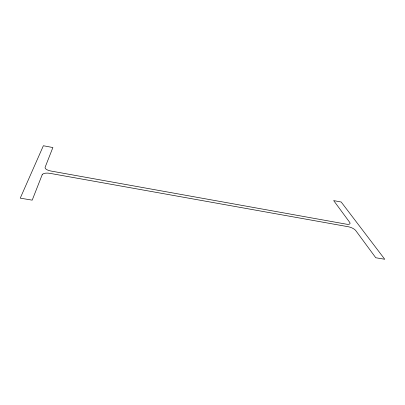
<?xml version="1.0" encoding="UTF-8"?>
<svg xmlns="http://www.w3.org/2000/svg" width="405" height="405" viewBox="0 0 405 405"><rect width="100%" height="100%" fill="white"/><g stroke="black" fill="none" stroke-linecap="round" stroke-linejoin="round"><path stroke-width="0.61" d="M42.166 174.793L32.203 200.151L20.25 198.146L43.365 145.744L52.878 147.541L45.127 167.26A6.814 2.643 8.5 0 0 50.908 171.026L346.437 224.188A5.989 2.111 21 0 0 349.707 222.365L333.674 200.602L341.212 202.024L384.75 259.256L375.769 257.752L355.752 230.577A6.181 2.222 21.4 0 0 348.265 226.734L50.063 173.365A7.042 2.81 8.2 0 0 42.166 174.793"/></g></svg>
